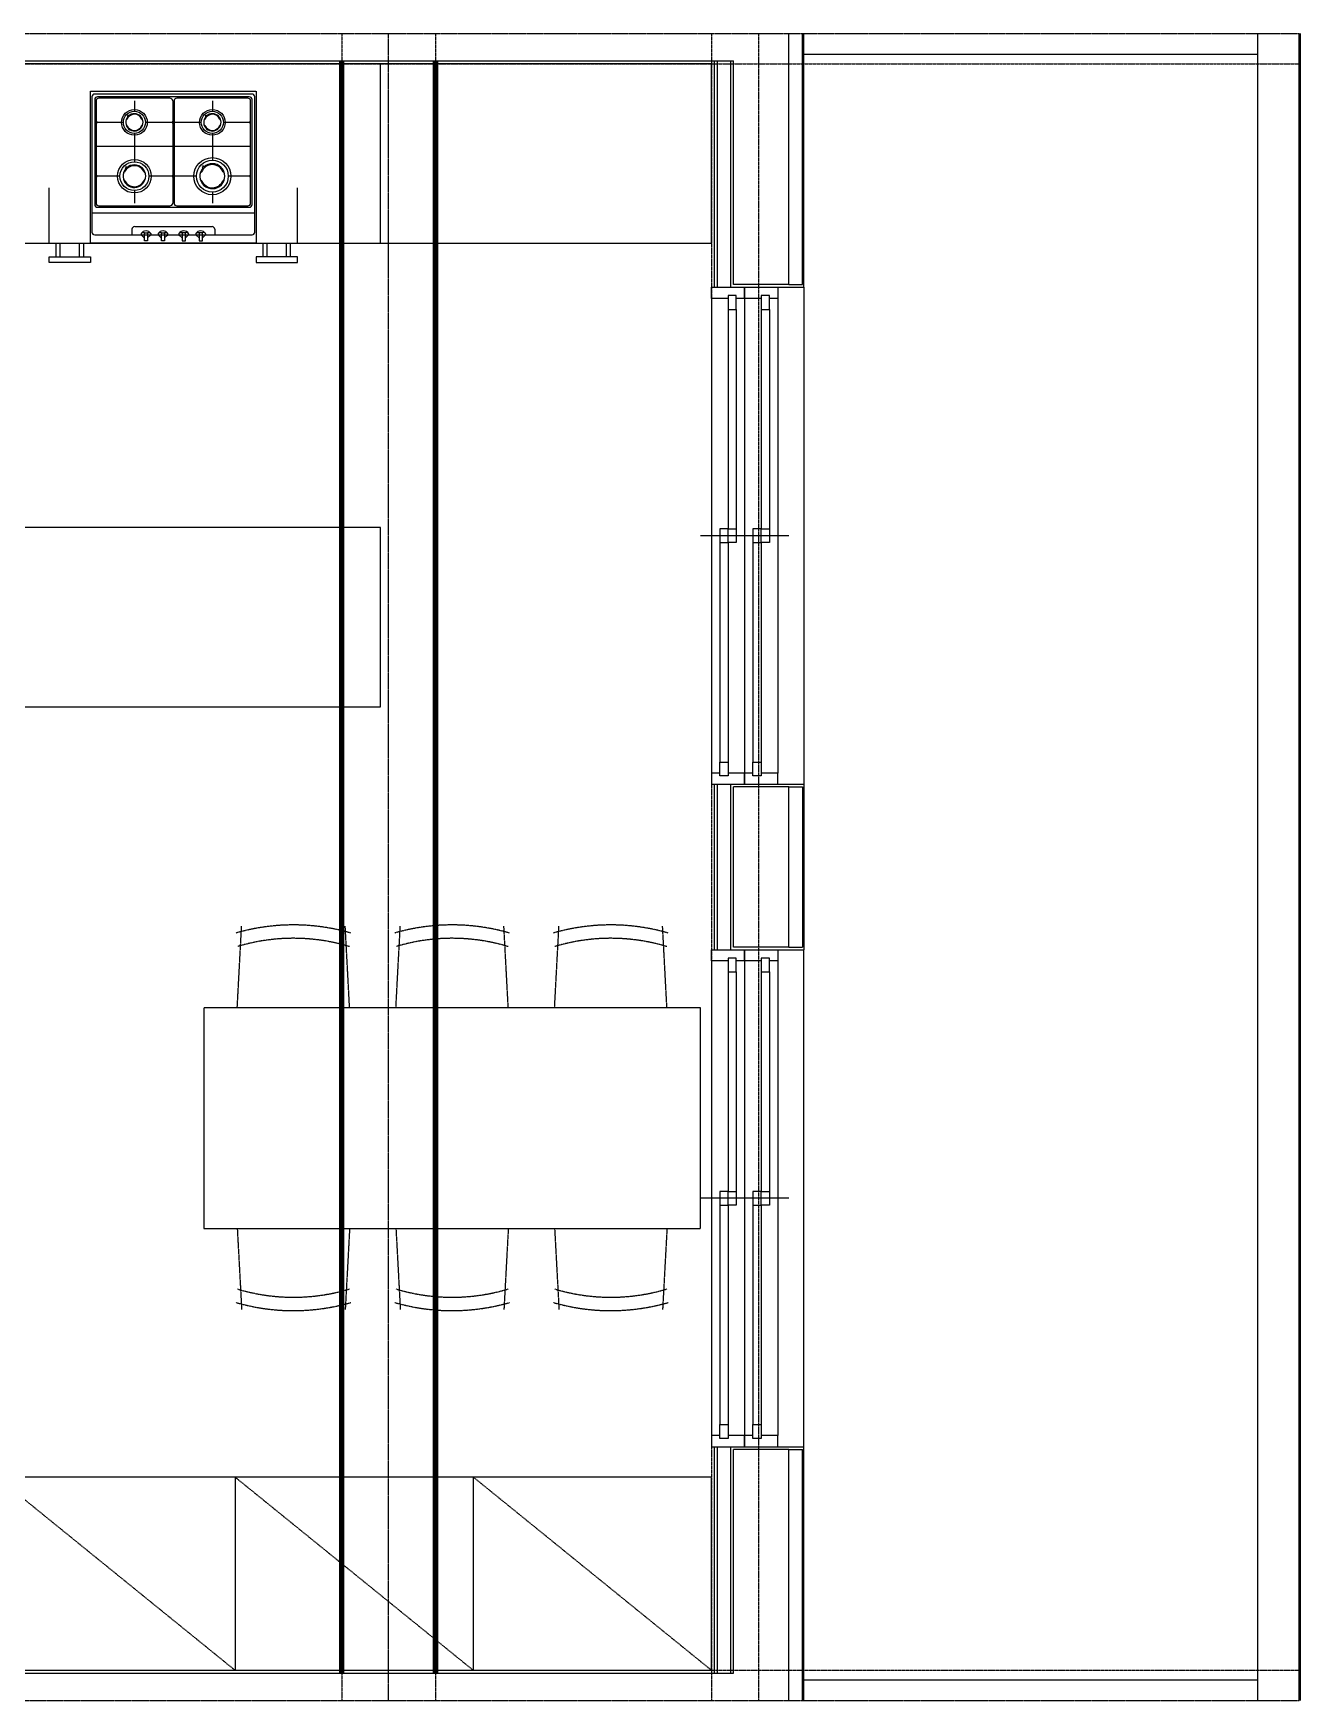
# Model space of a CAD drawing. Header units: millimetres. Extents: x 13512 to 25762, y -3223 to 2817.
# Drawn here: x 21169 to 25762, y -3223 to 2817 of the extents above; entities that cross this region are included whole.
import ezdxf

# ---------------------------------------------------------------- set-up
doc = ezdxf.new("R2010")
doc.units = ezdxf.units.MM
for name, pattern in [('CEN', [62, 60, -1, 0, -1]), ('DDOT', [14, 12, -1, 0, -1]), ('HID', [3, 2, -1]), ('HID2', [7.5, 6, -1.5])]:
    doc.linetypes.add(name, pattern=pattern)
for name, color, linetype in [('CEN', 1, 'CEN'), ('INS', 5, 'Continuous'), ('SINK', 11, 'Continuous'), ('W1', 2, 'Continuous'), ('WINDOW', 4, 'Continuous'), ('발코니', 7, 'Continuous'), ('석고보드', 6, 'Continuous'), ('식탁', 11, 'HID'), ('확장', 9, 'HID2')]:
    doc.layers.add(name, color=color, linetype=linetype)
doc.layers.add('MC', color=145, linetype='DDOT', plot=False)

msp = doc.modelspace()

# ---------------------------------------------------------------- linework, layer by layer
at = {"layer": 'CEN'}
for p, q in [((13516.5, 2816.9), (25756.5, 2816.9)), ((22456.5, -3223.1), (22456.5, 2816.9)), ((13516.5, -3223.1), (25756.5, -3223.1))]:
    msp.add_line(p, q, dxfattribs=at)
at = {"layer": 'INS'}
for p, q in [((23696.5, 1896.9), (23696.5, 2716.9)), ((23696.5, -503.1), (23696.5, 96.9)), ((23696.5, -3123.1), (23696.5, -2303.1))]:
    msp.add_line(p, q, dxfattribs=at)
at = {"layer": 'MC'}
for p, q in [((22286.5, 2816.9), (22286.5, -3223.1)), ((22626.5, 2816.9), (22626.5, -3223.1)), ((23626.5, 2816.9), (23626.5, -3223.1)), ((23796.5, 2816.9), (23796.5, -3223.1)), ((13516.5, 2706.9), (25756.5, 2706.9)), ((20961.5, -3113.1), (25756.5, -3113.1))]:
    msp.add_line(p, q, dxfattribs=at)
at = {"layer": 'SINK'}
for p, q in [((22426.5, 2056.9), (22426.5, 2706.9)), ((21381.5, 2586.9), (21381.5, 2096.9)), ((21961.5, 2596.9), (21391.5, 2596.9)), ((21391.5, 2576.9), (21391.5, 2196.9)), ((21396.5, 2571.9), (21396.5, 2201.9)), ((21951.5, 2586.9), (21401.5, 2586.9)), ((21664, 2581.9), (21406.5, 2581.9)), ((21535.3, 2571.9), (21535.3, 2534.4)), ((21674, 2571.9), (21674, 2496.9)), ((21679, 2571.9), (21679, 2496.9)), ((21946.5, 2581.9), (21689, 2581.9)), ((21817.8, 2571.9), (21817.8, 2534.4)), ((21956.5, 2201.9), (21956.5, 2571.9)), ((21961.5, 2196.9), (21961.5, 2576.9)), ((21971.5, 2096.9), (21971.5, 2586.9)), ((21398.5, 2496.9), (21396.5, 2496.9)), ((21398.5, 2491.9), (21396.5, 2491.9)), ((21495.3, 2494.4), (21400.9, 2494.4)), ((21671.7, 2494.4), (21575.3, 2494.4)), ((21679, 2496.9), (21674, 2496.9)), ((21679, 2491.9), (21674, 2491.9)), ((21674, 2491.9), (21674, 2301.9)), ((21679, 2491.9), (21679, 2301.9)), ((21777.8, 2494.4), (21681.4, 2494.4)), ((21952.2, 2494.4), (21857.8, 2494.4)), ((21954.6, 2496.9), (21956.5, 2496.9)), ((21954.6, 2491.9), (21956.5, 2491.9)), ((21535.3, 2454.3), (21535.3, 2351.6)), ((21817.8, 2454.3), (21817.8, 2357)), ((21956.5, 2406.9), (21396.5, 2406.9)), ((21398.5, 2301.9), (21396.5, 2301.9)), ((21398.5, 2296.9), (21396.5, 2296.9)), ((21483, 2299.4), (21400.8, 2299.4)), ((21671.7, 2299.4), (21587.6, 2299.4)), ((21679, 2301.9), (21674, 2301.9)), ((21674, 2296.9), (21674, 2201.9)), ((21679, 2296.9), (21674, 2296.9)), ((21679, 2296.9), (21679, 2201.9)), ((21760.1, 2299.4), (21681.4, 2299.4)), ((21952.2, 2299.4), (21875.5, 2299.4)), ((21954.6, 2301.9), (21956.5, 2301.9)), ((21954.6, 2296.9), (21956.5, 2296.9)), ((21535.3, 2247.1), (21535.3, 2201.9)), ((21817.8, 2241.7), (21817.8, 2201.9)), ((21401.5, 2186.9), (21951.5, 2186.9)), ((21406.5, 2191.9), (21664, 2191.9)), ((21689, 2191.9), (21946.5, 2191.9)), ((21381.5, 2166.9), (21971.5, 2166.9)), ((21536.5, 2116.9), (21816.5, 2116.9)), ((21251.5, 2006.9), (21251.5, 2056.9)), ((21266.5, 2006.9), (21266.5, 2056.9)), ((21336.5, 2006.9), (21336.5, 2056.9)), ((21351.5, 2006.9), (21351.5, 2056.9)), ((21391.5, 2086.9), (21961.5, 2086.9)), ((21526.5, 2106.9), (21526.5, 2086.9)), ((21561, 2085.4), (21571.2, 2076.2)), ((21561, 2085.4), (21571.2, 2076.2)), ((21571.5, 2094.7), (21582.8, 2094.7)), ((21571.5, 2065.7), (21571.5, 2094.7)), ((21571.5, 2094.7), (21582.8, 2094.7)), ((21571.5, 2065.7), (21571.5, 2094.7)), ((21582.8, 2065.7), (21571.5, 2065.7)), ((21582.8, 2065.7), (21571.5, 2065.7)), ((21593.9, 2085.2), (21582.7, 2076)), ((21593.9, 2085.2), (21582.7, 2076)), ((21582.8, 2094.7), (21582.8, 2065.7)), ((21582.8, 2094.7), (21582.8, 2065.7)), ((21622.4, 2085.4), (21632.6, 2076.2)), ((21622.4, 2085.4), (21632.6, 2076.2)), ((21622.4, 2085.4), (21632.6, 2076.2)), ((21622.4, 2085.4), (21632.6, 2076.2)), ((21622.4, 2085.4), (21632.6, 2076.2)), ((21622.4, 2085.4), (21632.6, 2076.2)), ((21622.4, 2085.4), (21632.6, 2076.2)), ((21622.4, 2085.4), (21632.6, 2076.2)), ((21632.9, 2094.6), (21644.2, 2094.6)), ((21632.9, 2065.7), (21632.9, 2094.6)), ((21632.9, 2094.6), (21644.2, 2094.6)), ((21632.9, 2065.7), (21632.9, 2094.6)), ((21632.9, 2094.6), (21644.2, 2094.6)), ((21632.9, 2065.7), (21632.9, 2094.6)), ((21632.9, 2094.6), (21644.2, 2094.6)), ((21632.9, 2065.7), (21632.9, 2094.6)), ((21632.9, 2094.6), (21644.2, 2094.6)), ((21632.9, 2065.7), (21632.9, 2094.6)), ((21632.9, 2094.6), (21644.2, 2094.6)), ((21632.9, 2065.7), (21632.9, 2094.6)), ((21632.9, 2094.6), (21644.2, 2094.6)), ((21632.9, 2065.7), (21632.9, 2094.6)), ((21632.9, 2094.6), (21644.2, 2094.6)), ((21632.9, 2065.7), (21632.9, 2094.6)), ((21644.2, 2065.7), (21632.9, 2065.7)), ((21644.2, 2065.7), (21632.9, 2065.7)), ((21644.2, 2065.7), (21632.9, 2065.7)), ((21644.2, 2065.7), (21632.9, 2065.7)), ((21644.2, 2065.7), (21632.9, 2065.7)), ((21644.2, 2065.7), (21632.9, 2065.7)), ((21644.2, 2065.7), (21632.9, 2065.7)), ((21644.2, 2065.7), (21632.9, 2065.7)), ((21655.3, 2085.2), (21644.1, 2076)), ((21655.3, 2085.2), (21644.1, 2076)), ((21655.3, 2085.2), (21644.1, 2076)), ((21655.3, 2085.2), (21644.1, 2076)), ((21655.3, 2085.2), (21644.1, 2076)), ((21655.3, 2085.2), (21644.1, 2076)), ((21655.3, 2085.2), (21644.1, 2076)), ((21655.3, 2085.2), (21644.1, 2076)), ((21644.2, 2094.6), (21644.2, 2065.7)), ((21644.2, 2094.6), (21644.2, 2065.7)), ((21644.2, 2094.6), (21644.2, 2065.7)), ((21644.2, 2094.6), (21644.2, 2065.7)), ((21644.2, 2094.6), (21644.2, 2065.7)), ((21644.2, 2094.6), (21644.2, 2065.7)), ((21644.2, 2094.6), (21644.2, 2065.7)), ((21644.2, 2094.6), (21644.2, 2065.7)), ((21697.8, 2085.2), (21708.9, 2076)), ((21697.8, 2085.2), (21708.9, 2076)), ((21697.8, 2085.2), (21708.9, 2076)), ((21697.8, 2085.2), (21708.9, 2076)), ((21697.8, 2085.2), (21708.9, 2076)), ((21697.8, 2085.2), (21708.9, 2076)), ((21697.8, 2085.2), (21708.9, 2076)), ((21697.8, 2085.2), (21708.9, 2076)), ((21720.2, 2094.6), (21708.9, 2094.6)), ((21708.9, 2094.6), (21708.9, 2065.7)), ((21720.2, 2094.6), (21708.9, 2094.6)), ((21708.9, 2094.6), (21708.9, 2065.7)), ((21720.2, 2094.6), (21708.9, 2094.6)), ((21708.9, 2094.6), (21708.9, 2065.7)), ((21720.2, 2094.6), (21708.9, 2094.6)), ((21708.9, 2094.6), (21708.9, 2065.7)), ((21720.2, 2094.6), (21708.9, 2094.6)), ((21708.9, 2094.6), (21708.9, 2065.7)), ((21720.2, 2094.6), (21708.9, 2094.6)), ((21708.9, 2094.6), (21708.9, 2065.7)), ((21720.2, 2094.6), (21708.9, 2094.6)), ((21708.9, 2094.6), (21708.9, 2065.7)), ((21720.2, 2094.6), (21708.9, 2094.6)), ((21708.9, 2094.6), (21708.9, 2065.7)), ((21708.9, 2065.7), (21720.2, 2065.7)), ((21708.9, 2065.7), (21720.2, 2065.7)), ((21708.9, 2065.7), (21720.2, 2065.7)), ((21708.9, 2065.7), (21720.2, 2065.7)), ((21708.9, 2065.7), (21720.2, 2065.7)), ((21708.9, 2065.7), (21720.2, 2065.7)), ((21708.9, 2065.7), (21720.2, 2065.7)), ((21708.9, 2065.7), (21720.2, 2065.7)), ((21720.2, 2065.7), (21720.2, 2094.6)), ((21720.2, 2065.7), (21720.2, 2094.6)), ((21720.2, 2065.7), (21720.2, 2094.6)), ((21720.2, 2065.7), (21720.2, 2094.6)), ((21720.2, 2065.7), (21720.2, 2094.6)), ((21720.2, 2065.7), (21720.2, 2094.6)), ((21720.2, 2065.7), (21720.2, 2094.6)), ((21720.2, 2065.7), (21720.2, 2094.6)), ((21730.7, 2085.4), (21720.5, 2076.2)), ((21730.7, 2085.4), (21720.5, 2076.2)), ((21730.7, 2085.4), (21720.5, 2076.2)), ((21730.7, 2085.4), (21720.5, 2076.2)), ((21730.7, 2085.4), (21720.5, 2076.2)), ((21730.7, 2085.4), (21720.5, 2076.2)), ((21730.7, 2085.4), (21720.5, 2076.2)), ((21730.7, 2085.4), (21720.5, 2076.2)), ((21759.2, 2085.2), (21770.3, 2076)), ((21759.2, 2085.2), (21770.3, 2076)), ((21781.6, 2094.7), (21770.3, 2094.7)), ((21770.3, 2094.7), (21770.3, 2065.7)), ((21781.6, 2094.7), (21770.3, 2094.7)), ((21770.3, 2094.7), (21770.3, 2065.7)), ((21770.3, 2065.7), (21781.6, 2065.7)), ((21770.3, 2065.7), (21781.6, 2065.7)), ((21781.6, 2065.7), (21781.6, 2094.7)), ((21781.6, 2065.7), (21781.6, 2094.7)), ((21792.1, 2085.4), (21781.9, 2076.2)), ((21792.1, 2085.4), (21781.9, 2076.2)), ((21826.5, 2106.9), (21826.5, 2086.9)), ((22001.5, 2006.9), (22001.5, 2056.9)), ((22016.5, 2006.9), (22016.5, 2056.9)), ((22086.5, 2006.9), (22086.5, 2056.9)), ((22101.5, 2006.9), (22101.5, 2056.9))]:
    msp.add_line(p, q, dxfattribs=at)
at = {"layer": 'SINK', "color": 8, "linetype": 'HID'}
for p, q in [((21226.5, 2056.9), (21226.5, 2256.9)), ((22126.5, 2056.9), (22126.5, 2256.9))]:
    msp.add_line(p, q, dxfattribs=at)
at = {"layer": 'SINK'}
for points in [[(23626.5, 2056.9), (23626.5, 2706.9), (20186.5, 2706.9), (20186.5, 2056.9)], [(21376.5, 1986.9), (21226.5, 1986.9), (21226.5, 2006.9), (21376.5, 2006.9), (21376.5, 1986.9)], [(21976.5, 1986.9), (22126.5, 1986.9), (22126.5, 2006.9), (21976.5, 2006.9), (21976.5, 1986.9)], [(22426.5, 376.9), (22426.5, 1026.9), (20186.5, 1026.9), (20186.5, 376.9)]]:
    msp.add_lwpolyline(points, close=True, dxfattribs=at)
at = {"layer": 'SINK', "color": 1, "linetype": 'HID'}
msp.add_lwpolyline([(21976.5, 2606.9), (21976.5, 2056.9), (21376.5, 2056.9), (21376.5, 2606.9)], close=True, dxfattribs=at)
at = {"layer": 'SINK'}
for centre, radius in [((21535.3, 2494.4), 46.7), ((21817.8, 2494.4), 46.7), ((21535.3, 2494.4), 40), ((21817.8, 2494.4), 40), ((21535.3, 2299.4), 60.9), ((21817.8, 2299.4), 67.2), ((21817.8, 2299.4), 57.7), ((21535.3, 2299.4), 52.3)]:
    msp.add_circle(centre, radius, dxfattribs=at)
for centre, radius, start, end in [((21391.5, 2586.9), 10, 90, 180), ((21401.5, 2576.9), 10, 90, 180), ((21406.5, 2571.9), 10, 90, 180), ((21664, 2571.9), 10, 0, 90), ((21689, 2571.9), 10, 90, 180), ((21946.5, 2571.9), 10, 0, 90), ((21951.5, 2576.9), 10, 0, 90), ((21961.5, 2586.9), 10, 0, 90), ((21398.3, 2494.4), 2.51, 274.24151, 85.75849), ((21535.3, 2494.4), 31.4, 139.28061, 133.66215), ((21534.7, 2551.9), 55.6, 238.44336, 238.87475), ((21506.7, 2505.6), 1.53, 238.87475, 338.4313), ((21536.5, 2436.7), 55.6, 122.8367, 123.27625), ((21507.2, 2482.1), 1.53, 23.59459, 122.8367), ((21535.3, 2494.4), 29.2, 22.78192, 158.4313), ((21535.3, 2494.4), 29.2, 203.59459, 338.74219), ((21563.6, 2506.2), 1.53, 202.78192, 302.33847), ((21563.9, 2483.2), 1.53, 59.50009, 158.74219), ((21534.7, 2551.9), 55.6, 302.33847, 302.76985), ((21536.5, 2436.7), 55.6, 59.06054, 59.50009), ((21674.2, 2494.4), 2.51, 94.24151, 265.75849), ((21678.9, 2494.4), 2.51, 274.24151, 85.75849), ((21817.8, 2494.4), 31.4, 139.28061, 133.66215), ((21817.2, 2551.9), 55.6, 238.44336, 238.87475), ((21789.2, 2505.6), 1.53, 238.87475, 338.4313), ((21819, 2436.7), 55.6, 122.8367, 123.27625), ((21789.7, 2482.1), 1.53, 23.59459, 122.8367), ((21817.8, 2494.4), 29.2, 22.78192, 158.4313), ((21817.8, 2494.4), 29.2, 203.59459, 338.74219), ((21846.1, 2506.2), 1.53, 202.78192, 302.33847), ((21846.4, 2483.2), 1.53, 59.50009, 158.74219), ((21817.2, 2551.9), 55.6, 302.33847, 302.76985), ((21819, 2436.7), 55.6, 59.06054, 59.50009), ((21954.7, 2494.4), 2.51, 94.24151, 265.75849), ((21398.3, 2299.4), 2.51, 274.24151, 85.75849), ((21535.3, 2299.4), 41, 139.28061, 133.66215), ((21534.5, 2374.5), 72.6, 238.44336, 238.87475), ((21498, 2314.1), 2, 238.87475, 338.4313), ((21535.3, 2299.4), 38.1, 22.78192, 158.4313), ((21572.2, 2314.9), 2, 202.78192, 302.33847), ((21534.5, 2374.5), 72.6, 302.33847, 302.76985), ((21674.2, 2299.4), 2.51, 94.24151, 265.75849), ((21678.9, 2299.4), 2.51, 274.24151, 85.75849), ((21817.8, 2299.4), 45.2, 139.28061, 133.66215), ((21816.9, 2382.2), 80, 238.44336, 238.87475), ((21776.7, 2315.6), 2.21, 238.87475, 338.4313), ((21817.8, 2299.4), 42, 22.78192, 158.4313), ((21858.5, 2316.5), 2.21, 202.78192, 302.33847), ((21816.9, 2382.2), 80, 302.33847, 302.76985), ((21954.7, 2299.4), 2.51, 94.24151, 265.75849), ((21536.8, 2224), 72.6, 122.8367, 123.27625), ((21498.6, 2283.3), 2, 23.59459, 122.8367), ((21535.3, 2299.4), 38.1, 203.59459, 338.74219), ((21572.6, 2284.8), 2, 59.50009, 158.74219), ((21536.8, 2224), 72.6, 59.06054, 59.50009), ((21819.5, 2216.3), 80, 122.8367, 123.27625), ((21777.3, 2281.7), 2.21, 23.59459, 122.8367), ((21817.8, 2299.4), 42, 203.59459, 338.74219), ((21859, 2283.3), 2.21, 59.50009, 158.74219), ((21819.5, 2216.3), 80, 59.06054, 59.50009), ((21401.5, 2196.9), 10, 180, 270), ((21406.5, 2201.9), 10, 180, 270), ((21664, 2201.9), 10, 270, 0), ((21689, 2201.9), 10, 180, 270), ((21946.5, 2201.9), 10, 270, 0), ((21951.5, 2196.9), 10, 270, 0), ((21536.5, 2106.9), 10, 90, 180), ((21816.5, 2106.9), 10, 0, 90), ((21391.5, 2096.9), 10, 180, 270), ((21564.3, 2089.1), 5, 148.53566, 228.04706), ((21564.3, 2089.1), 5, 148.53566, 228.04706), ((21566.9, 2086.6), 8.47, 57.30133, 148.17684), ((21566.9, 2086.6), 8.47, 57.30133, 148.17684), ((21577.5, 2081.1), 20.4, 31.25646, 148.53566), ((21577.5, 2081.1), 20.4, 31.25646, 148.53566), ((21587.4, 2085), 9.86, 34.72293, 117.60774), ((21587.4, 2085), 9.86, 34.72293, 117.60774), ((21590.7, 2089.1), 5, 309.45948, 31.25646), ((21590.7, 2089.1), 5, 309.45948, 31.25646), ((21625.8, 2089.1), 5, 148.53566, 228.04706), ((21625.8, 2089.1), 5, 148.53566, 228.04706), ((21625.8, 2089.1), 5, 148.53566, 228.04706), ((21625.8, 2089.1), 5, 148.53566, 228.04706), ((21625.8, 2089.1), 5, 148.53566, 228.04706), ((21625.8, 2089.1), 5, 148.53566, 228.04706), ((21625.8, 2089.1), 5, 148.53566, 228.04706), ((21625.8, 2089.1), 5, 148.53566, 228.04706), ((21628.3, 2086.5), 8.47, 57.30133, 148.17684), ((21628.3, 2086.5), 8.47, 57.30133, 148.17684), ((21628.3, 2086.5), 8.47, 57.30133, 148.17684), ((21628.3, 2086.5), 8.47, 57.30133, 148.17684), ((21628.3, 2086.5), 8.47, 57.30133, 148.17684), ((21628.3, 2086.5), 8.47, 57.30133, 148.17684), ((21628.3, 2086.5), 8.47, 57.30133, 148.17684), ((21628.3, 2086.5), 8.47, 57.30133, 148.17684), ((21638.9, 2081), 20.4, 31.25646, 148.53566), ((21638.9, 2081), 20.4, 31.25646, 148.53566), ((21638.9, 2081), 20.4, 31.25646, 148.53566), ((21638.9, 2081), 20.4, 31.25646, 148.53566), ((21638.9, 2081), 20.4, 31.25646, 148.53566), ((21638.9, 2081), 20.4, 31.25646, 148.53566), ((21638.9, 2081), 20.4, 31.25646, 148.53566), ((21638.9, 2081), 20.4, 31.25646, 148.53566), ((21648.8, 2084.9), 9.86, 34.72293, 117.60774), ((21648.8, 2084.9), 9.86, 34.72293, 117.60774), ((21648.8, 2084.9), 9.86, 34.72293, 117.60774), ((21648.8, 2084.9), 9.86, 34.72293, 117.60774), ((21648.8, 2084.9), 9.86, 34.72293, 117.60774), ((21648.8, 2084.9), 9.86, 34.72293, 117.60774), ((21648.8, 2084.9), 9.86, 34.72293, 117.60774), ((21648.8, 2084.9), 9.86, 34.72293, 117.60774), ((21652.1, 2089), 5, 309.45948, 31.25646), ((21652.1, 2089), 5, 309.45948, 31.25646), ((21652.1, 2089), 5, 309.45948, 31.25646), ((21652.1, 2089), 5, 309.45948, 31.25646), ((21652.1, 2089), 5, 309.45948, 31.25646), ((21652.1, 2089), 5, 309.45948, 31.25646), ((21652.1, 2089), 5, 309.45948, 31.25646), ((21652.1, 2089), 5, 309.45948, 31.25646), ((21701, 2089), 5, 148.74354, 230.54052), ((21701, 2089), 5, 148.74354, 230.54052), ((21701, 2089), 5, 148.74354, 230.54052), ((21701, 2089), 5, 148.74354, 230.54052), ((21701, 2089), 5, 148.74354, 230.54052), ((21701, 2089), 5, 148.74354, 230.54052), ((21701, 2089), 5, 148.74354, 230.54052), ((21701, 2089), 5, 148.74354, 230.54052), ((21704.3, 2084.9), 9.86, 62.39226, 145.27707), ((21704.3, 2084.9), 9.86, 62.39226, 145.27707), ((21704.3, 2084.9), 9.86, 62.39226, 145.27707), ((21704.3, 2084.9), 9.86, 62.39226, 145.27707), ((21704.3, 2084.9), 9.86, 62.39226, 145.27707), ((21704.3, 2084.9), 9.86, 62.39226, 145.27707), ((21704.3, 2084.9), 9.86, 62.39226, 145.27707), ((21704.3, 2084.9), 9.86, 62.39226, 145.27707), ((21714.2, 2081), 20.4, 31.46434, 148.74354), ((21714.2, 2081), 20.4, 31.46434, 148.74354), ((21714.2, 2081), 20.4, 31.46434, 148.74354), ((21714.2, 2081), 20.4, 31.46434, 148.74354), ((21714.2, 2081), 20.4, 31.46434, 148.74354), ((21714.2, 2081), 20.4, 31.46434, 148.74354), ((21714.2, 2081), 20.4, 31.46434, 148.74354), ((21714.2, 2081), 20.4, 31.46434, 148.74354), ((21724.7, 2086.5), 8.47, 31.82316, 122.69867), ((21724.7, 2086.5), 8.47, 31.82316, 122.69867), ((21724.7, 2086.5), 8.47, 31.82316, 122.69867), ((21724.7, 2086.5), 8.47, 31.82316, 122.69867), ((21724.7, 2086.5), 8.47, 31.82316, 122.69867), ((21724.7, 2086.5), 8.47, 31.82316, 122.69867), ((21724.7, 2086.5), 8.47, 31.82316, 122.69867), ((21724.7, 2086.5), 8.47, 31.82316, 122.69867), ((21727.3, 2089.1), 5, 311.95294, 31.46434), ((21727.3, 2089.1), 5, 311.95294, 31.46434), ((21727.3, 2089.1), 5, 311.95294, 31.46434), ((21727.3, 2089.1), 5, 311.95294, 31.46434), ((21727.3, 2089.1), 5, 311.95294, 31.46434), ((21727.3, 2089.1), 5, 311.95294, 31.46434), ((21727.3, 2089.1), 5, 311.95294, 31.46434), ((21727.3, 2089.1), 5, 311.95294, 31.46434), ((21762.4, 2089.1), 5, 148.74354, 230.54052), ((21762.4, 2089.1), 5, 148.74354, 230.54052), ((21765.7, 2085), 9.86, 62.39226, 145.27707), ((21765.7, 2085), 9.86, 62.39226, 145.27707), ((21775.6, 2081.1), 20.4, 31.46434, 148.74354), ((21775.6, 2081.1), 20.4, 31.46434, 148.74354), ((21786.2, 2086.6), 8.47, 31.82316, 122.69867), ((21786.2, 2086.6), 8.47, 31.82316, 122.69867), ((21788.7, 2089.1), 5, 311.95294, 31.46434), ((21788.7, 2089.1), 5, 311.95294, 31.46434), ((21961.5, 2096.9), 10, 270, 0)]:
    msp.add_arc(centre, radius, start, end, dxfattribs=at)
for centre, major_axis in [((21511.8, 2517.5), (0, -2.7)), ((21794.3, 2517.5), (0, -2.7)), ((21504.6, 2329.6), (0, -3.52)), ((21784, 2332.7), (0, -3.88))]:
    msp.add_ellipse(centre, major_axis=major_axis, ratio=0.678938, start_param=1.412183, end_param=6.112097, dxfattribs=at)
at = {"layer": 'W1'}
for p, q in [((23906.5, 1906.9), (23906.5, 2816.9)), ((13766.5, 2716.9), (23706.5, 2716.9)), ((23706.5, 1906.9), (23706.5, 2716.9)), ((23906.5, 1906.9), (23706.5, 1906.9)), ((23706.5, -493.1), (23706.5, 86.9)), ((23906.5, 86.9), (23706.5, 86.9)), ((23906.5, -493.1), (23906.5, 86.9)), ((23906.5, -493.1), (23706.5, -493.1)), ((23706.5, -3123.1), (23706.5, -2313.1)), ((23906.5, -2313.1), (23706.5, -2313.1)), ((23906.5, -3223.1), (23906.5, -2313.1)), ((13766.5, -3123.1), (23706.5, -3123.1))]:
    msp.add_line(p, q, dxfattribs=at)
at = {"layer": 'WINDOW', "color": 8}
for p, q in [((23961.5, 1896.9), (23961.5, 96.9)), ((23626.5, 1856.9), (23626.5, 136.9)), ((23686.5, 1816.9), (23686.5, 1021.9)), ((23716.5, 1816.9), (23716.5, 1021.9)), ((23746.5, 1856.9), (23746.5, 136.9)), ((23806.5, 1816.9), (23806.5, 1021.9)), ((23836.5, 1816.9), (23836.5, 1021.9)), ((23866.5, 1856.9), (23866.5, 136.9)), ((23906.5, 996.9), (23586.5, 996.9)), ((23656.5, 971.9), (23656.5, 176.9)), ((23686.5, 971.9), (23686.5, 176.9)), ((23776.5, 971.9), (23776.5, 176.9)), ((23806.5, 971.9), (23806.5, 176.9)), ((23626.5, -543.1), (23626.5, -2263.1)), ((23746.5, -543.1), (23746.5, -2263.1)), ((23866.5, -543.1), (23866.5, -2263.1)), ((23961.5, -2303.1), (23961.5, -503.1)), ((23686.5, -583.1), (23686.5, -1378.1)), ((23716.5, -583.1), (23716.5, -1378.1)), ((23806.5, -583.1), (23806.5, -1378.1)), ((23836.5, -583.1), (23836.5, -1378.1)), ((23906.5, -1403.1), (23586.5, -1403.1)), ((23656.5, -1428.1), (23656.5, -2223.1)), ((23686.5, -1428.1), (23686.5, -2223.1)), ((23776.5, -1428.1), (23776.5, -2223.1)), ((23806.5, -1428.1), (23806.5, -2223.1))]:
    msp.add_line(p, q, dxfattribs=at)
at = {"layer": 'WINDOW', "linetype": 'Continuous'}
for points in [[(23686.5, 1856.9), (23626.5, 1856.9), (23626.5, 1896.9), (23746.5, 1896.9), (23746.5, 1856.9), (23716.5, 1856.9)], [(23806.5, 1856.9), (23746.5, 1856.9), (23746.5, 1896.9), (23866.5, 1896.9), (23866.5, 1856.9), (23836.5, 1856.9)], [(23686.5, 1866.9), (23686.5, 1816.9), (23716.5, 1816.9), (23716.5, 1866.9), (23686.5, 1866.9)], [(23806.5, 1866.9), (23806.5, 1816.9), (23836.5, 1816.9), (23836.5, 1866.9), (23806.5, 1866.9)], [(23656.5, 1021.9), (23656.5, 971.9), (23686.5, 971.9), (23686.5, 1021.9), (23656.5, 1021.9)], [(23686.5, 971.9), (23686.5, 1021.9), (23716.5, 1021.9), (23716.5, 971.9), (23686.5, 971.9)], [(23776.5, 1021.9), (23776.5, 971.9), (23806.5, 971.9), (23806.5, 1021.9), (23776.5, 1021.9)], [(23806.5, 971.9), (23806.5, 1021.9), (23836.5, 1021.9), (23836.5, 971.9), (23806.5, 971.9)], [(23656.5, 136.9), (23626.5, 136.9), (23626.5, 96.9), (23746.5, 96.9), (23746.5, 136.9), (23686.5, 136.9)], [(23656.5, 126.9), (23656.5, 176.9), (23686.5, 176.9), (23686.5, 126.9), (23656.5, 126.9)], [(23776.5, 136.9), (23746.5, 136.9), (23746.5, 96.9), (23866.5, 96.9), (23866.5, 136.9), (23806.5, 136.9)], [(23776.5, 126.9), (23776.5, 176.9), (23806.5, 176.9), (23806.5, 126.9), (23776.5, 126.9)], [(23686.5, -543.1), (23626.5, -543.1), (23626.5, -503.1), (23746.5, -503.1), (23746.5, -543.1), (23716.5, -543.1)], [(23686.5, -533.1), (23686.5, -583.1), (23716.5, -583.1), (23716.5, -533.1), (23686.5, -533.1)], [(23806.5, -543.1), (23746.5, -543.1), (23746.5, -503.1), (23866.5, -503.1), (23866.5, -543.1), (23836.5, -543.1)], [(23806.5, -533.1), (23806.5, -583.1), (23836.5, -583.1), (23836.5, -533.1), (23806.5, -533.1)], [(23656.5, -1378.1), (23656.5, -1428.1), (23686.5, -1428.1), (23686.5, -1378.1), (23656.5, -1378.1)], [(23686.5, -1428.1), (23686.5, -1378.1), (23716.5, -1378.1), (23716.5, -1428.1), (23686.5, -1428.1)], [(23776.5, -1378.1), (23776.5, -1428.1), (23806.5, -1428.1), (23806.5, -1378.1), (23776.5, -1378.1)], [(23806.5, -1428.1), (23806.5, -1378.1), (23836.5, -1378.1), (23836.5, -1428.1), (23806.5, -1428.1)], [(23656.5, -2273.1), (23656.5, -2223.1), (23686.5, -2223.1), (23686.5, -2273.1), (23656.5, -2273.1)], [(23776.5, -2273.1), (23776.5, -2223.1), (23806.5, -2223.1), (23806.5, -2273.1), (23776.5, -2273.1)], [(23656.5, -2263.1), (23626.5, -2263.1), (23626.5, -2303.1), (23746.5, -2303.1), (23746.5, -2263.1), (23686.5, -2263.1)], [(23776.5, -2263.1), (23746.5, -2263.1), (23746.5, -2303.1), (23866.5, -2303.1), (23866.5, -2263.1), (23806.5, -2263.1)]]:
    msp.add_lwpolyline(points, dxfattribs=at)
at = {"layer": '발코니'}
for p, q in [((25606.5, -3223.1), (25606.5, 2816.9)), ((25756.5, -3223.1), (25756.5, 2816.9))]:
    msp.add_line(p, q, dxfattribs=at)
at = {"layer": '발코니', "color": 4}
for p, q in [((23961.5, 2741.9), (25606.5, 2741.9)), ((23961.5, -3148.1), (25606.5, -3148.1))]:
    msp.add_line(p, q, dxfattribs=at)
at = {"layer": '석고보드'}
for p, q in [((23956.5, 1906.9), (23956.5, 2816.9)), ((25761.5, -3223.1), (25761.5, 2816.9)), ((23646.5, 2716.9), (23646.5, 1896.9)), ((23906.5, 1906.9), (23956.5, 1906.9)), ((23646.5, 96.9), (23646.5, -503.1)), ((23906.5, 86.9), (23956.5, 86.9)), ((23956.5, 86.9), (23956.5, -493.1)), ((23906.5, -493.1), (23956.5, -493.1)), ((23646.5, -2303.1), (23646.5, -3123.1)), ((23906.5, -2313.1), (23956.5, -2313.1)), ((23956.5, -3223.1), (23956.5, -2313.1))]:
    msp.add_line(p, q, dxfattribs=at)
at = {"layer": '석고보드', "color": 7}
for p, q in [((23961.5, 1896.9), (23961.5, 2816.9)), ((23636.5, 2716.9), (23636.5, 1896.9)), ((23866.5, 1896.9), (23961.5, 1896.9)), ((23636.5, 96.9), (23636.5, -503.1)), ((23866.5, 96.9), (23961.5, 96.9)), ((23961.5, 96.9), (23961.5, -503.1)), ((23866.5, -503.1), (23961.5, -503.1)), ((23636.5, -2303.1), (23636.5, -3123.1)), ((23866.5, -2303.1), (23961.5, -2303.1)), ((23961.5, -3223.1), (23961.5, -2303.1))]:
    msp.add_line(p, q, dxfattribs=at)
at = {"layer": '식탁', "linetype": 'HID'}
for p, q in [((21908, -713.1), (21923.8, -417.6)), ((21908, -713.1), (21923.8, -417.6)), ((22315.1, -713.1), (22299.3, -417.6)), ((22315.1, -713.1), (22299.3, -417.6)), ((22483, -713.1), (22498.8, -417.6)), ((22483, -713.1), (22498.8, -417.6)), ((22890.1, -713.1), (22874.3, -417.6)), ((22890.1, -713.1), (22874.3, -417.6)), ((23058, -713.1), (23073.8, -417.6)), ((23058, -713.1), (23073.8, -417.6)), ((23465.1, -713.1), (23449.3, -417.6)), ((23465.1, -713.1), (23449.3, -417.6)), ((21908, -1513.1), (21923.8, -1805.7)), ((21908, -1513.1), (21923.8, -1805.7)), ((22315.1, -1513.1), (22299.3, -1805.7)), ((22315.1, -1513.1), (22299.3, -1805.7)), ((22483, -1513.1), (22498.8, -1805.7)), ((22483, -1513.1), (22498.8, -1805.7)), ((22890.1, -1513.1), (22874.3, -1805.7)), ((22890.1, -1513.1), (22874.3, -1805.7)), ((23058, -1513.1), (23073.8, -1805.7)), ((23058, -1513.1), (23073.8, -1805.7)), ((23465.1, -1513.1), (23449.3, -1805.7)), ((23465.1, -1513.1), (23449.3, -1805.7)), ((21899.9, -3113.1), (21036.5, -2413.1)), ((21899.9, -2413.1), (21899.9, -3113.1)), ((21899.9, -2413.1), (22763.2, -3113.1)), ((22763.2, -2413.1), (22763.2, -3113.1)), ((22763.2, -2413.1), (23626.5, -3113.1))]:
    msp.add_line(p, q, dxfattribs=at)
for points in [[(21786.5, -1513.1), (23586.5, -1513.1), (23586.5, -713.1), (21786.5, -713.1)], [(21036.5, -3113.1), (23626.5, -3113.1), (23626.5, -2413.1), (21036.5, -2413.1)]]:
    msp.add_lwpolyline(points, close=True, dxfattribs=at)
for centre, radius, start, end in [((22111.5, -1163.5), 750.5, 73.92942, 106.07058), ((22111.5, -1163.5), 750.5, 73.92942, 106.07058), ((22686.5, -1163.5), 750.5, 73.92942, 106.07058), ((22686.5, -1163.5), 750.5, 73.92942, 106.07058), ((23261.5, -1163.5), 750.5, 73.92942, 106.07058), ((23261.5, -1163.5), 750.5, 73.92942, 106.07058), ((22111.5, -1166.2), 704.7, 73.24663, 106.75337), ((22111.5, -1166.2), 704.7, 73.24663, 106.75337), ((22686.5, -1166.2), 704.7, 73.24663, 106.75337), ((22686.5, -1166.2), 704.7, 73.24663, 106.75337), ((23261.5, -1166.2), 704.7, 73.24663, 106.75337), ((23261.5, -1166.2), 704.7, 73.24663, 106.75337), ((22111.5, -1057), 704.7, 253.24663, 286.75337), ((22111.5, -1057), 704.7, 253.24663, 286.75337), ((22686.5, -1057), 704.7, 253.24663, 286.75337), ((22686.5, -1057), 704.7, 253.24663, 286.75337), ((23261.5, -1057), 704.7, 253.24663, 286.75337), ((23261.5, -1057), 704.7, 253.24663, 286.75337), ((22111.5, -1059.7), 750.5, 253.92942, 286.07058), ((22111.5, -1059.7), 750.5, 253.92942, 286.07058), ((22686.5, -1059.7), 750.5, 253.92942, 286.07058), ((22686.5, -1059.7), 750.5, 253.92942, 286.07058), ((23261.5, -1059.7), 750.5, 253.92942, 286.07058), ((23261.5, -1059.7), 750.5, 253.92942, 286.07058)]:
    msp.add_arc(centre, radius, start, end, dxfattribs=at)
at = {"layer": '확장', "const_width": 20}
for points in [[(22286.5, -3123.1), (22286.5, 2716.9)], [(22626.5, -3123.1), (22626.5, 2716.9)]]:
    msp.add_lwpolyline(points, dxfattribs=at)

doc.saveas('drawing.dxf')
